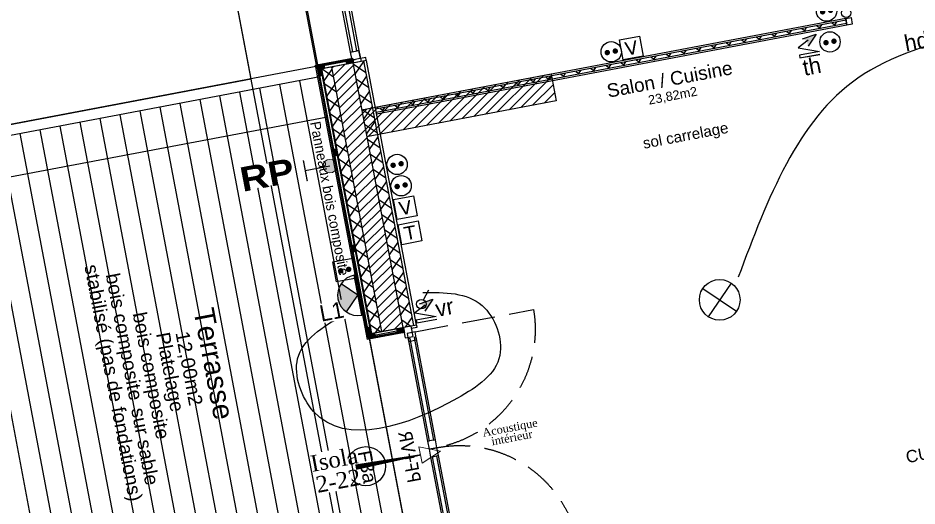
# Model space of a CAD drawing. Header units: centimetres. Extents: x 197412 to 267601, y -375791 to -305433.
# Drawn here: x 208763 to 215397, y -349142 to -345539 of the extents above; entities that cross this region are included whole.
import ezdxf

# ---------------------------------------------------------------- set-up
doc = ezdxf.new("R2010")
doc.units = ezdxf.units.CM
doc.linetypes.add('Style de ligne -1', pattern=[0.41664, 0.20828, -0.20836])
doc.linetypes.add('Style de ligne -2', pattern=[0.694425, 0.48607, -0.208355])
for name, color, linetype in [('3-BAT C-Niveau 0', 250, 'Continuous'), ('prlm-EAU-EF', 161, 'Continuous'), ('prlm-VMC', 62, 'Continuous')]:
    doc.layers.add(name, color=color, linetype=linetype)
doc.layers.add('prlm-ELEC-CFA', color=1, linetype='Continuous', lineweight=25)
doc.layers.add('prlm-ELEC-CFO', color=1, linetype='Continuous', lineweight=25)
doc.styles.add('Arial', font='arial.ttf')
doc.styles.add('Futura Book', font='')
doc.styles.add('Helvetica', font='arial.ttf')
doc.styles.add('Lucida Grande', font='')
doc.styles.add('prlm-eau-ef', font='ariblk.ttf', dxfattribs={"height": 18})
doc.styles.add('prlm-elec-cfa', font='comic.ttf', dxfattribs={"height": 12})
doc.styles.add('prlm-elec-cfo', font='comic.ttf', dxfattribs={"height": 12})
doc.styles.add('prlm-vmc', font='pala.ttf', dxfattribs={"height": 14})
doc.styles.get("Standard").update_dxf_attribs({"font": 'ARIALUNI.TTF', "height": 100})
doc.styles.get('Futura Book').set_extended_font_data('Futura Book')
doc.styles.get('Lucida Grande').set_extended_font_data('Lucida Grande')
pattern_1 = [(145.723595, (82441.66, 127994.64), (-45.054865, -66.106423), []), (235.723595, (82441.66, 127994.64), (-66.106423, 45.054865), [])]
pattern_2 = [(45, (82627.55, 127994.637), (-31.2347524, 39.0434405), [])]
pattern_3 = [(45, (0, 0), (0, -1), [])]

# ---------------------------------------------------------------- blocks, each defined once
blk = doc.blocks.new('PORTE FENETRE TYPE 2')
at = {"linetype": 'Style de ligne -2', "ltscale": 50.8}
for p, q in [((6.05, 105), (6.05, 16)), ((180, 16), (180, 105))]:
    blk.add_line(p, q, dxfattribs=at)
at = {"linetype": 'Continuous', "lineweight": 25, "flags": 128}
for points in [[(1, 18), (3, 18), (3, 14)], [(184.71, 18), (183, 18), (183, 14)], [(3, 8), (3, -18), (1, -18)], [(183, 8), (183, -18), (184.71, -18)]]:
    blk.add_lwpolyline(points, dxfattribs=at)
at = {"linetype": 'Continuous', "flags": 128}
for points in [[(1, 14), (9, 14), (9, 8), (1, 8)], [(6, 16), (12, 16), (12, 10), (6, 10)], [(11, 16), (87, 16), (87, 14.5), (11, 14.5)], [(87, 16), (93, 16), (93, 10), (87, 10)], [(93, 16), (99, 16), (99, 10), (93, 10)], [(99, 16), (176, 16), (176, 14.5), (99, 14.5)], [(174, 16), (180, 16), (180, 10), (174, 10)], [(177, 14), (184.71, 14), (184.71, 8), (177, 8)], [(11, 11.5), (87, 11.5), (87, 10), (11, 10)], [(99, 11.5), (176, 11.5), (176, 10), (99, 10)]]:
    blk.add_lwpolyline(points, close=True, dxfattribs=at)
at = {"linetype": 'Style de ligne -2', "ltscale": 50.8}
for centre, start, end in [((4, 16), 0, 88.42187), ((182, 16), 91.28733, 180)]:
    blk.add_arc(centre, 89, start, end, dxfattribs=at)
at = {"insert": (70.68, 0.04), "char_height": 10.161, "attachment_point": 1, "line_spacing_factor": 0.978845, "style": 'Lucida Grande'}
blk.add_mtext('PF+VR ', dxfattribs=at)
blk = doc.blocks.new('FENETRE TYPE 1')
at = {"linetype": 'Style de ligne -1', "ltscale": 50.8}
for p, q in [((48.17, 60.17), (4, 16)), ((84.68, 59.99), (128.67, 16))]:
    blk.add_line(p, q, dxfattribs=at)
at = {"linetype": 'Continuous'}
blk.add_line((0, 16), (0, 14), dxfattribs=at)
at = {"linetype": 'Continuous', "lineweight": 25, "flags": 128}
for points in [[(-2, 18), (0, 18), (0, 14)], [(192, 18), (190, 18), (190, 14)], [(0, 8), (0, -18), (-2, -18)], [(190, 7.7), (190, -18), (192, -18)]]:
    blk.add_lwpolyline(points, dxfattribs=at)
at = {"linetype": 'Continuous', "flags": 128}
for points in [[(-2, 14), (6, 14), (6, 8), (-2, 8)], [(4, 16), (10, 16), (10, 10), (4, 10)], [(10, 16), (60.46, 16), (60.46, 14.5), (10, 14.5)], [(60.46, 16), (66.46, 16), (66.46, 10), (60.46, 10)], [(66.46, 16), (72.46, 16), (72.46, 10), (66.46, 10)], [(72.46, 16), (123.05, 16), (123.05, 14.5), (72.46, 14.5)], [(122.67, 16), (128.67, 16), (128.67, 10), (122.67, 10)], [(126.67, 14), (132.67, 14), (132.67, 7.7), (126.67, 7.7)], [(132.67, 14), (184, 14), (184, 12.5), (132.67, 12.5)], [(184, 14), (192.25, 14), (192.25, 7.7), (184, 7.7)], [(184, 13.7), (190, 13.7), (190, 7.7), (184, 7.7)], [(10, 11.5), (60.46, 11.5), (60.46, 10), (10, 10)], [(72.46, 11.5), (123.05, 11.5), (123.05, 10), (72.46, 10)], [(132.67, 9.2), (184, 9.2), (184, 7.7), (132.67, 7.7)]]:
    blk.add_lwpolyline(points, close=True, dxfattribs=at)
blk.add_lwpolyline([(0, 10), (0, -19), (190, -19), (190, 10)], dxfattribs=at)
at = {"linetype": 'Style de ligne -1', "ltscale": 50.8}
for centre, radius, start, end in [((4, 16), 62.46, 360, 45), ((128.67, 16), 62.21, 136.63922, 180)]:
    blk.add_arc(centre, radius, start, end, dxfattribs=at)
at = {"insert": (50.38, 2.81), "char_height": 10.161, "attachment_point": 1, "line_spacing_factor": 0.978845, "style": 'Lucida Grande'}
blk.add_mtext('F+VR ', dxfattribs=at)
blk = doc.blocks.new('Groupe-373-1')
at = {"linetype": 'Continuous'}
h = blk.add_hatch(dxfattribs=at)
h.set_pattern_fill('BOIS 45', color=256, style=0, pattern_type=2)
h.set_pattern_definition(pattern_3)
h.paths.add_polyline_path([(12879.61, -47386.58), (12874.7, -47387.51), (12874.2, -47384.86), (12879.11, -47383.93)])
h = blk.add_hatch(dxfattribs=at)
h.set_pattern_fill('BOIS 45', color=256, style=0, pattern_type=2)
h.set_pattern_definition(pattern_3)
h.paths.add_polyline_path([(12858.29, -47390.62), (12853.38, -47391.55), (12852.87, -47388.9), (12857.79, -47387.97)])
h = blk.add_hatch(dxfattribs=at)
h.set_pattern_fill('BOIS 45', color=256, style=0, pattern_type=2)
h.set_pattern_definition(pattern_3)
h.paths.add_polyline_path([(12856.03, -47391.05), (12856.96, -47395.96), (12854.31, -47396.46), (12853.38, -47391.55)])
h = blk.add_hatch(dxfattribs=at)
h.set_pattern_fill('BOIS 45', color=256, style=0, pattern_type=2)
h.set_pattern_definition(pattern_3)
h.paths.add_polyline_path([(12867.21, -47450.1), (12868.14, -47455.02), (12865.49, -47455.52), (12864.56, -47450.6)])
h = blk.add_hatch(dxfattribs=at)
h.set_pattern_fill('BOIS 45', color=256, style=0, pattern_type=2)
h.set_pattern_definition(pattern_3)
h.paths.add_polyline_path([(12880.61, -47520.85), (12881.54, -47525.76), (12878.89, -47526.26), (12877.96, -47521.35)])
h = blk.add_hatch(dxfattribs=at)
h.set_pattern_fill('BOIS 45', color=256, style=0, pattern_type=2)
h.set_pattern_definition(pattern_3)
h.paths.add_polyline_path([(12892.1, -47581.5), (12893.03, -47586.41), (12890.37, -47586.91), (12889.44, -47582)])
h = blk.add_hatch(dxfattribs=at)
h.set_pattern_fill('BOIS 45', color=256, style=0, pattern_type=2)
h.set_pattern_definition(pattern_3)
h.paths.add_polyline_path([(12895.79, -47588.63), (12890.88, -47589.57), (12890.37, -47586.91), (12895.29, -47585.98)])
h = blk.add_hatch(dxfattribs=at)
h.set_pattern_fill('BOIS 45', color=256, style=0, pattern_type=2)
h.set_pattern_definition(pattern_3)
h.paths.add_polyline_path([(12917.11, -47584.6), (12912.2, -47585.53), (12911.7, -47582.87), (12916.61, -47581.94)])
at = {"linetype": 'Continuous', "flags": 128}
for points in [[(12852.87, -47388.9), (12852.69, -47387.91), (12878.92, -47382.95), (12879.11, -47383.93)], [(12856.03, -47391.05), (12893.03, -47586.41), (12916.56, -47581.95), (12917.11, -47584.6), (12890.88, -47589.57), (12852.87, -47388.9), (12879.11, -47383.93), (12879.61, -47386.58)], [(12879.61, -47386.58), (12874.7, -47387.51), (12874.2, -47384.86), (12879.11, -47383.93)], [(12851.71, -47388.1), (12852.69, -47387.92), (12891.06, -47590.55), (12890.08, -47590.73)], [(12858.29, -47390.62), (12853.38, -47391.55), (12852.87, -47388.9), (12857.79, -47387.97)], [(12856.03, -47391.05), (12856.96, -47395.96), (12854.31, -47396.46), (12853.38, -47391.55)], [(12867.21, -47450.1), (12868.14, -47455.02), (12865.49, -47455.52), (12864.56, -47450.6)], [(12880.61, -47520.85), (12881.54, -47525.76), (12878.89, -47526.26), (12877.96, -47521.35)], [(12892.1, -47581.5), (12893.03, -47586.41), (12890.37, -47586.91), (12889.44, -47582)], [(12895.79, -47588.63), (12890.88, -47589.57), (12890.37, -47586.91), (12895.29, -47585.98)], [(12917.11, -47584.6), (12917.3, -47585.58), (12891.06, -47590.55), (12890.88, -47589.57)], [(12917.11, -47584.6), (12912.2, -47585.53), (12911.7, -47582.87), (12916.61, -47581.94)]]:
    blk.add_lwpolyline(points, close=True, dxfattribs=at)
blk = doc.blocks.new('Groupe-417-1')
at = {"linetype": 'Continuous'}
blk.add_circle((12888.92, -47684.28), 14.45, dxfattribs=at)
at = {"insert": (12892.62, -47671.87), "char_height": 10.087, "attachment_point": 1, "rotation": 280.72359, "line_spacing_factor": 0.834288, "style": 'Helvetica'}
blk.add_mtext('F3a', dxfattribs=at)
blk = doc.blocks.new('xi.VR')
at = {"layer": 'prlm-ELEC-CFO', "lineweight": 5}
blk.add_hatch(color=0, dxfattribs=at).paths.add_polyline_path([(-3, 6), (-0.1, 3.7), (0, 0), (7.5, 7.5)])
at = {"layer": 'prlm-ELEC-CFO', "color": 0}
for points in [[(-3, 6), (7.5, 7.5), (0, 0)], [(0.95, 4.23), (-7.5, 0), (7.5, -5.5), (-7.5, -5.5), (-7.5, -7.5), (7.5, -7.5)]]:
    blk.add_lwpolyline(points, dxfattribs=at)
blk = doc.blocks.new('xi.PC')
at = {"color": 0, "lineweight": 5}
blk.add_wipeout([(-7.5, -7.5), (7.5, -7.5), (7.5, 7.5), (-7.5, 7.5)], dxfattribs=at).dxf.layer = 'prlm-ELEC-CFO'
at = {"layer": 'prlm-ELEC-CFO', "color": 0, "linetype": 'ByBlock', "lineweight": 5, "const_width": 2}
for points in [[(-4, 0, 1), (-2, 0, 1)], [(2, 0, 1), (4, 0, 1)]]:
    blk.add_lwpolyline(points, format="xyb", close=True, dxfattribs=at)
at = {"layer": 'prlm-ELEC-CFO', "color": 0, "linetype": 'ByBlock', "lineweight": -2}
blk.add_circle((0, 0), 7.5, dxfattribs=at)
blk = doc.blocks.new('xi.PTCE')
at = {"layer": 'prlm-ELEC-CFO', "color": 0}
for points in [[(-10.61, 10.61), (10.61, -10.61)], [(10.61, 10.61), (-10.61, -10.61)]]:
    blk.add_lwpolyline(points, dxfattribs=at)
at = {"layer": 'prlm-ELEC-CFO', "color": 0, "linetype": 'ByBlock'}
blk.add_circle((0, 0), 15, dxfattribs=at)
blk = doc.blocks.new('xi.PCHD')
at = {"color": 0, "lineweight": 5}
blk.add_wipeout([(-7.5, -7.5), (7.5, -7.5), (7.5, 7.5), (-7.5, 7.5)], dxfattribs=at).dxf.layer = 'prlm-ELEC-CFO'
at = {"layer": 'prlm-ELEC-CFO', "color": 0, "linetype": 'ByBlock', "lineweight": 5, "const_width": 2}
for points in [[(-4, 0, 1), (-2, 0, 1)], [(2, 0, 1), (4, 0, 1)]]:
    blk.add_lwpolyline(points, format="xyb", close=True, dxfattribs=at)
at = {"layer": 'prlm-ELEC-CFO', "color": 0, "linetype": 'ByBlock', "lineweight": -2}
blk.add_circle((0, 0), 7.5, dxfattribs=at)
blk = doc.blocks.new('xi.SA')
at = {"layer": 'prlm-ELEC-CFO', "color": 0}
blk.add_lwpolyline([(0.2, -1.28), (5.5, 5.28)], dxfattribs=at)
blk.add_circle((-2, -4), 3.5, dxfattribs=at)
blk = doc.blocks.new('xi.EA')
at = {"layer": 'prlm-VMC', "color": 0, "linetype": 'ByBlock', "lineweight": 5, "flags": 128}
blk.add_lwpolyline([(-6.17, -15), (6.17, -15), (0, 0)], close=True, dxfattribs=at)
at = {"layer": 'prlm-VMC', "color": 0, "linetype": 'ByBlock', "lineweight": -2, "flags": 128}
blk.add_lwpolyline([(0, -15, 1, 4, 0), (0, -63.63, 1, 1, 0)], format="xyseb", dxfattribs=at)
at = {"layer": 'prlm-VMC', "color": 0, "linetype": 'ByBlock', "lineweight": 5}
blk.add_solid([(0, 0), (6.17, -15), (-6.17, -15), (0, 0)], dxfattribs=at)
blk = doc.blocks.new('xi.rp')
at = {"layer": 'prlm-EAU-EF', "lineweight": 5}
h = blk.add_hatch(color=0, dxfattribs=at)
edge = h.paths.add_edge_path()
edge.add_arc((0, 5), 5, 0, 360)
at = {"layer": 'prlm-EAU-EF', "color": 0, "const_width": 1, "flags": 128}
blk.add_lwpolyline([(-7.82, 23.46), (7.82, 23.46)], dxfattribs=at)
at = {"layer": 'prlm-EAU-EF', "color": 0, "flags": 128}
blk.add_lwpolyline([(0, 5), (0, 23.46)], dxfattribs=at)
at = {"layer": 'prlm-EAU-EF', "color": 0, "lineweight": 5}
blk.add_circle((0, 5), 5, dxfattribs=at)
blk = doc.blocks.new('xi.TH')
at = {"color": 0, "lineweight": 5}
blk.add_wipeout([(-7.5, -7.5), (7.5, -7.5), (7.5, 7.5), (-7.5, 7.5)], dxfattribs=at).dxf.layer = 'prlm-ELEC-CFA'
at = {"layer": 'prlm-ELEC-CFA', "lineweight": 5}
blk.add_hatch(color=0, dxfattribs=at).paths.add_polyline_path([(-3, 6), (-0.1, 3.7), (0, 0), (7.5, 7.5)])
at = {"layer": 'prlm-ELEC-CFA', "color": 0}
for points in [[(-3, 6), (7.5, 7.5), (0, 0)], [(0.95, 4.23), (-7.5, 0), (7.5, -5.5), (-7.5, -5.5), (-7.5, -7.5), (7.5, -7.5)]]:
    blk.add_lwpolyline(points, dxfattribs=at)
blk = doc.blocks.new('xi.TEL')
at = {"layer": 'prlm-ELEC-CFA', "color": 0, "linetype": 'ByBlock', "lineweight": -2, "flags": 128}
blk.add_lwpolyline([(-7.5, 7.5), (7.5, 7.5), (7.5, -7.5), (-7.5, -7.5)], close=True, dxfattribs=at)
at = {"layer": 'prlm-ELEC-CFA', "color": 0, "linetype": 'ByBlock', "insert": (0, 0), "char_height": 10, "width": 11.36, "attachment_point": 5}
blk.add_mtext('{\\fVerdana|b0|i0|c0|p34;T}', dxfattribs=at)
blk = doc.blocks.new('xi.TV')
at = {"layer": 'prlm-ELEC-CFA', "color": 0, "linetype": 'ByBlock', "lineweight": -2, "flags": 128}
blk.add_lwpolyline([(-7.5, 7.5), (7.5, 7.5), (7.5, -7.5), (-7.5, -7.5)], close=True, dxfattribs=at)
at = {"layer": 'prlm-ELEC-CFA', "color": 0, "linetype": 'ByBlock', "insert": (0, 0), "char_height": 10, "width": 11.36, "attachment_point": 5}
blk.add_mtext('{\\fVerdana|b0|i0|c0|p34;V}', dxfattribs=at)
blk = doc.blocks.new('xi.LUM1')
at = {"layer": 'prlm-ELEC-CFO', "linetype": 'ByBlock', "lineweight": 5}
blk.add_hatch(color=0, dxfattribs=at).paths.add_polyline_path([(10.61, 10.61, 0.414214), (-10.61, 10.61), (0, 0)])
at = {"layer": 'prlm-ELEC-CFO', "color": 0, "linetype": 'ByBlock', "lineweight": -2, "flags": 128}
blk.add_lwpolyline([(15, 0, 1), (-15, 0)], format="xyb", close=True, dxfattribs=at)
at = {"layer": 'prlm-ELEC-CFO', "color": 0}
blk.add_lwpolyline([(-10.61, 10.61), (0, 0), (10.61, 10.61)], dxfattribs=at)
blk = doc.blocks.new('xi.PC-EXT')
at = {"layer": 'prlm-ELEC-CFO', "color": 0, "linetype": 'ByBlock', "lineweight": -2, "flags": 128}
blk.add_lwpolyline([(-7.5, 7.5), (7.5, 7.5), (7.5, -7.5), (-7.5, -7.5)], close=True, dxfattribs=at)
at = {"layer": 'prlm-ELEC-CFO', "color": 0, "linetype": 'ByBlock', "lineweight": 5, "const_width": 2}
for points in [[(-4, 0, 1), (-2, 0, 1)], [(2, 0, 1), (4, 0, 1)]]:
    blk.add_lwpolyline(points, format="xyb", close=True, dxfattribs=at)

msp = doc.modelspace()

# ---------------------------------------------------------------- hatches: boundary and pattern name
at = {"linetype": 'Continuous'}
h = msp.add_hatch(dxfattribs=at)
h.set_pattern_fill('02_ISOLANT', color=256, scale=10, angle=-169.27641, style=0, pattern_type=2)
h.set_pattern_definition([(235.723595, (82441.66, 127994.64), (66.106423, -45.054865), []), (325.723595, (82441.66, 127994.64), (-45.054865, -66.106423), [])])
h.paths.add_polyline_path([(214877.7, -345579.3), (214873.2, -345555.7), (211402.2, -346213), (211406.7, -346236.6)])
at = {"layer": '3-BAT C-Niveau 0'}
h = msp.add_hatch(dxfattribs=at)
h.set_pattern_fill('02_ISOLANT', color=256, scale=10, angle=100.72359, style=0, pattern_type=2)
h.set_pattern_definition(pattern_1)
h.paths.add_polyline_path([(211370, -347869.8), (211448.6, -347854.9), (211078.6, -345901.3), (211000, -345916.2)])
h = msp.add_hatch(dxfattribs=at)
h.set_pattern_fill('MURS MACONNERIE-2', color=256, scale=10, style=0, pattern_type=2)
h.set_pattern_definition(pattern_2)
h.paths.add_polyline_path([(211448.6, -347854.9), (211605.8, -347825.2), (211235.8, -345871.5), (211078.6, -345901.3)])
h = msp.add_hatch(dxfattribs=at)
h.set_pattern_fill('02_ISOLANT', color=256, scale=10, angle=100.72359, style=0, pattern_type=2)
h.set_pattern_definition(pattern_1)
h.paths.add_polyline_path([(211605.8, -347825.2), (211684.4, -347810.3), (211314.4, -345856.7), (211235.8, -345871.5)])
h = msp.add_hatch(dxfattribs=at)
h.set_pattern_fill('MURS MACONNERIE-2', color=256, scale=10, style=0, pattern_type=2)
h.set_pattern_definition(pattern_2)
h.paths.add_polyline_path([(212734.4, -346151.1), (212697.1, -345954.5), (211297.3, -346219.6), (211334.5, -346416.1)])

# ---------------------------------------------------------------- linework, layer by layer
at = {"linetype": 'Continuous', "lineweight": 25}
for p, q in [((214870.8, -345542.9), (211399.8, -346200.2)), ((214870.8, -345542.9), (214880.1, -345592)), ((214880.1, -345592), (211409.1, -346249.4))]:
    msp.add_line(p, q, dxfattribs=at)
at = {"linetype": 'Continuous'}
for p, q in [((214873.2, -345555.7), (211402.2, -346213)), ((214873.2, -345555.7), (211402.2, -346213)), ((214877.7, -345579.3), (211406.7, -346236.6)), ((214877.7, -345579.3), (211406.7, -346236.6)), ((214880.1, -345592), (211409.1, -346249.4))]:
    msp.add_line(p, q, dxfattribs=at)
at = {"linetype": 'Continuous', "flags": 128}
msp.add_lwpolyline([(214870.8, -345542.9), (214910.1, -345535.5), (214919.4, -345584.6), (214880.1, -345592)], close=True, dxfattribs=at)
at = {"layer": '3-BAT C-Niveau 0'}
for p, q in [((210975.8, -345895.7), (210990.6, -345974.3)), ((211334.1, -345852.9), (210980.3, -345919.9)), ((211448.6, -347854.9), (211078.6, -345901.3)), ((211448.6, -347854.9), (211078.6, -345901.3)), ((211605.8, -347825.2), (211235.8, -345871.5)), ((211684.4, -347810.3), (211314.4, -345856.7)), ((211704, -347806.6), (211334.1, -345852.9)), ((211704, -347806.6), (211334.1, -345852.9)), ((211350.3, -347873.6), (210980.3, -345919.9)), ((211350.3, -347873.6), (210980.3, -345919.9)), ((211370, -347869.8), (211000, -345916.2)), ((212697.1, -345954.5), (211297.3, -346219.6)), ((212697.1, -345954.5), (211297.3, -346219.6)), ((212697.1, -345954.5), (212734.4, -346151.1)), ((211410.6, -349804.1), (210695.9, -346030.2)), ((211558, -349776.2), (210843.3, -346002.2)), ((211115.8, -349859.9), (210401.1, -346086)), ((211263.2, -349832), (210548.5, -346058.1)), ((210673.7, -349943.7), (209959, -346169.7)), ((210821.1, -349915.8), (210106.4, -346141.8)), ((210968.5, -349887.8), (210253.7, -346113.9)), ((212734.4, -346151.1), (211334.5, -346416.1)), ((212734.4, -346151.1), (211334.5, -346416.1)), ((210378.9, -349999.5), (209664.2, -346225.5)), ((210526.3, -349971.6), (209811.6, -346197.6)), ((208177.5, -346812.4), (211046.5, -346269.1)), ((210084.2, -350055.3), (209369.5, -346281.3)), ((210231.5, -350027.4), (209516.8, -346253.4)), ((209642, -350139), (208927.3, -346365.1)), ((209789.4, -350111.1), (209074.7, -346337.2)), ((209936.8, -350083.2), (209222.1, -346309.3)), ((209347.3, -350194.9), (208632.6, -346420.9)), ((209494.6, -350166.9), (208779.9, -346393)), ((209052.5, -350250.7), (208337.8, -346476.7)), ((209199.9, -350222.8), (208485.2, -346448.8)), ((211704, -347806.6), (211350.3, -347873.6))]:
    msp.add_line(p, q, dxfattribs=at)
at = {"layer": '3-BAT C-Niveau 0', "flags": 128}
for points in [[(222362.8, -365997), (214553.7, -367475.9), (209911.6, -342963.8), (210402.9, -342870.8), (214951.9, -366891.6), (222269.8, -365505.7)], [(210118.1, -344054.1), (206195.8, -344796.9), (207315.7, -350710.5), (211233.9, -349961), (211225.9, -349919.4), (208772.4, -350384.1), (208028.2, -346453.9), (210484.5, -345988.8)], [(210975.8, -345895.7), (208028.2, -346453.9), (208772.4, -350384.1), (211720, -349825.9)]]:
    msp.add_lwpolyline(points, close=True, dxfattribs=at)
msp.add_lwpolyline([(210990.6, -345974.3), (208121.6, -346517.7), (208835.3, -350291.8), (211705.4, -349748.3)], dxfattribs=at)

# ---------------------------------------------------------------- block references
at = {"layer": '3-BAT C-Niveau 0', "rotation": 280.7235947438778}
for name, p, xscale, yscale, zscale in [('FENETRE TYPE 1', (210799.5, -343997.5), 9.999999999999998, 9.999999999999998, 9.999999999999998), ('PORTE FENETRE TYPE 2', (211870.9, -349654.9), -9.999999999999998, 10, 10)]:
    msp.add_blockref(name, p, dxfattribs=dict(at, xscale=xscale, yscale=yscale, zscale=zscale))
at = {"layer": '3-BAT C-Niveau 0', "xscale": 10, "yscale": 10, "zscale": 10}
for name in ['Groupe-373-1', 'Groupe-417-1']:
    msp.add_blockref(name, (82441.7, 127994.6), dxfattribs=at)
at = {"layer": 'prlm-EAU-EF', "xscale": 10, "yscale": 10, "zscale": 10, "rotation": 100.7235947437902}
msp.add_blockref('xi.rp', (211113.9, -346623.5), dxfattribs=at)
at = {"layer": 'prlm-ELEC-CFA', "xscale": 10, "yscale": 10, "zscale": 10, "rotation": 10.72360141139323}
msp.add_blockref('xi.TEL', (211656.4, -347125.2), dxfattribs=at)
at = {"layer": 'prlm-ELEC-CFO', "xscale": 10, "yscale": 10, "zscale": 10}
for name, p, rotation in [('xi.PC-EXT', (211174.2, -347400.2), 10.72360141136709), ('xi.PTCE', (213941, -347620.3), 10.72360141139323)]:
    msp.add_blockref(name, p, dxfattribs=dict(at, rotation=rotation))

# ---------------------------------------------------------------- texts
at = {"attachment_point": 2, "rotation": 10.72359, "line_spacing_factor": 0.834288, "style": 'Helvetica'}
for s, insert, char_height in [('Salon / Cuisine\\P{\\H0.6752x;23,82m2}\\P', (213562.1, -345942.5), 100), ('sol carrelage', (213681.5, -346366.7), 80)]:
    msp.add_mtext(s, dxfattribs=dict(at, insert=insert, char_height=char_height))
at = {"layer": '3-BAT C-Niveau 0', "rotation": 280.72359}
for s, insert, char_height, attachment_point, line_spacing_factor, style in [('Panneaux bois composite', (210992.9, -346296.2), 75.516, 1, 0.962448, 'Futura Book'), ('Terrasse\\P{\\H0.6752x;12,00m2}\\P{\\H0.6752x;Platelage \\Pbois composite}\\P{\\H0.6752x;bois composite} {\\H0.6752x;sur sable\\Pstabilisé (pas de fondations)}\\P\\P', (210283.6, -348077.7), 151.309, 2, 0.834288, 'Helvetica')]:
    msp.add_mtext(s, dxfattribs=dict(at, insert=insert, char_height=char_height, attachment_point=attachment_point, line_spacing_factor=line_spacing_factor, style=style))
at = {"layer": 'prlm-ELEC-CFO', "lineweight": 25, "style": 'Arial'}
msp.add_text('CUISINE MODIFIEE', height=90, rotation=10.7236, dxfattribs=at).set_placement((215323.9, -348826.2))

# ---------------------------------------------------------------- next in the draw order: block references
at = {"layer": 'prlm-ELEC-CFO', "xscale": 10, "yscale": 10, "zscale": 10, "rotation": 10.72360141139323}
for name, p in [('xi.PCHD', (214729.9, -345488.2)), ('xi.PC', (214754.9, -345716.2)), ('xi.PC', (213141, -345789.1)), ('xi.PC', (211590.6, -346777.7))]:
    msp.add_blockref(name, p, dxfattribs=at)

# ---------------------------------------------------------------- next in the draw order: texts
at = {"layer": 'prlm-EAU-EF', "insert": (210584.2, -346609.1), "char_height": 180, "attachment_point": 2, "rotation": 10.7236, "line_spacing_factor": 0.8, "style": 'prlm-eau-ef', "bg_fill": 3, "box_fill_scale": 0.95, "bg_fill_color": 256, "bg_fill_transparency": 0}
msp.add_mtext('RP', dxfattribs=at)
at = {"layer": 'prlm-ELEC-CFO', "char_height": 120, "attachment_point": 5, "rotation": 10.7236, "line_spacing_factor": 0.8, "style": 'prlm-elec-cfo', "bg_fill": 3, "box_fill_scale": 1.1, "bg_fill_color": 256, "bg_fill_transparency": 0}
for s, insert in [('hd', (215392.6, -345712.9)), ('vr', (211910.3, -347675.1))]:
    msp.add_mtext(s, dxfattribs=dict(at, insert=insert))
at = {"layer": 'prlm-VMC', "rotation": 10.7236, "style": 'prlm-vmc', "bg_fill": 3, "box_fill_scale": 1.1, "bg_fill_color": 256, "bg_fill_transparency": 0}
for s, insert, char_height, width, attachment_point, line_spacing_factor in [('Acoustique intérieur', (212387.6, -348533.7), 60, 236.74, 2, 0.75), ('Isola\\P2-22', (211111.4, -348877.3), 120, 173.979, 5, 0.8)]:
    msp.add_mtext(s, dxfattribs=dict(at, insert=insert, char_height=char_height, width=width, attachment_point=attachment_point, line_spacing_factor=line_spacing_factor))

# ---------------------------------------------------------------- next in the draw order: linework, layer by layer
at = {"layer": 'prlm-ELEC-CFO'}
for points in [[(215820.7, -345638), (214961.2, -345983), (214078.4, -347451.7)], [(211750, -347565.5), (212188.4, -347662.3), (212318.3, -348029.8), (212005.6, -348346.5), (210944.2, -348443.4), (210826.8, -348054.8), (211161.1, -347731.4)]]:
    msp.add_spline(points, degree=3, dxfattribs=at)

# ---------------------------------------------------------------- next in the draw order: block references
at = {"layer": 'prlm-ELEC-CFA', "xscale": 10, "yscale": 10, "zscale": 10, "rotation": 10.72360141139323}
for p in [(213289.6, -345760.9), (211621.4, -346940.2)]:
    msp.add_blockref('xi.TV', p, dxfattribs=at)
at = {"layer": 'prlm-ELEC-CFO', "xscale": 10, "yscale": 10, "zscale": 10, "rotation": 10.72360141139323}
for name, p in [('xi.SA', (214886.7, -345458.5)), ('xi.PC', (211560.9, -346620.8)), ('xi.SA', (211751.7, -347608.5)), ('xi.VR', (211765.7, -347702.5))]:
    msp.add_blockref(name, p, dxfattribs=at)
at = {"layer": 'prlm-VMC', "xscale": 10, "yscale": 10, "zscale": 10, "rotation": 280.7236014114442}
msp.add_blockref('xi.EA', (211880.4, -348737.1), dxfattribs=at)

# ---------------------------------------------------------------- next in the draw order: texts
at = {"layer": 'prlm-ELEC-CFA', "insert": (214621.2, -345896.3), "char_height": 120, "attachment_point": 5, "rotation": 10.7236, "line_spacing_factor": 0.8, "style": 'prlm-elec-cfa', "bg_fill": 3, "box_fill_scale": 1.1, "bg_fill_color": 256, "bg_fill_transparency": 0}
msp.add_mtext('th', dxfattribs=at)
at = {"layer": 'prlm-ELEC-CFO', "insert": (211078.2, -347706.2), "char_height": 120, "attachment_point": 5, "rotation": 10.7236, "line_spacing_factor": 0.8, "style": 'prlm-elec-cfo', "bg_fill": 3, "box_fill_scale": 1.1, "bg_fill_color": 256, "bg_fill_transparency": 0}
msp.add_mtext('L1', dxfattribs=at)

# ---------------------------------------------------------------- next in the draw order: block references
at = {"layer": 'prlm-ELEC-CFA', "xscale": 10, "yscale": 10, "zscale": 10, "rotation": 10.72360141139323}
msp.add_blockref('xi.TH', (214592.9, -345746.9), dxfattribs=at)
at = {"layer": 'prlm-ELEC-CFO', "xscale": 10, "yscale": 10, "zscale": 10, "rotation": 100.7236014113936}
msp.add_blockref('xi.LUM1', (211271.5, -347585.6), dxfattribs=at)

doc.saveas('drawing.dxf')
